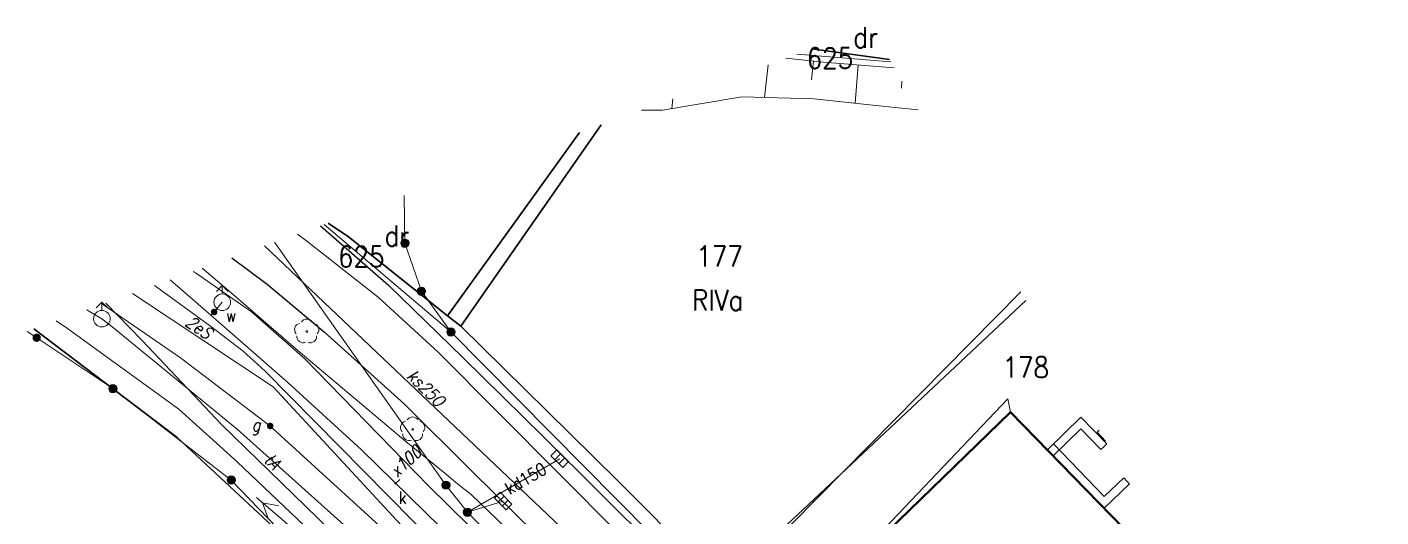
# Model space of a CAD drawing. Header units: metres. Extents: x 6548154 to 6548408, y 5572968 to 5573189.
# Drawn here: x 6548281.9 to 6548363.3, y 5573159.4 to 5573188.9 of the extents above; entities that cross this region are included whole.
import ezdxf
from ezdxf.enums import TextEntityAlignment as Align

# ---------------------------------------------------------------- set-up
doc = ezdxf.new("R2010")
doc.units = ezdxf.units.M
doc.header["$MEASUREMENT"] = 0
for name, color, linetype, lineweight in [('505-Opis i rzędna włazu kwadratowego-SK', 7, 'Continuous', 15), ('BUBZ - Skarpa nieumocniona', 7, 'Continuous', 15), ('BUBZ - Skarpa nieumocniona - wypełnienie', 7, 'Continuous', 15), ('EGBB01 - Budynek', 7, 'Continuous', 15), ('EGBD - Działka ewidencyjna', 7, 'Continuous', 15), ('EGBD_O - Działka ewidencyjna', 7, 'Continuous', 15), ('EGBP04 - Punkt graniczny niestabilizowany dokładny', 7, 'Continuous', 15), ('EGBP04 - Punkt graniczny stabilizowany trwale dokładny', 7, 'Continuous', 15), ('EGBS - Schody', 7, 'Continuous', 15), ('EGBT - Taras', 7, 'Continuous', 15), ('EGBU_O - Użytek gruntowy', 7, 'Continuous', 15), ('KTCR - Chodnik', 7, 'Continuous', 15), ('KTKR - Krawężnik', 7, 'Continuous', 15), ('KTOK - Ogrodzenie trwałe', 7, 'Continuous', 15), ('OBOP02 - Drzewo liściaste', 7, 'Continuous', 15), ('SUPE - Przewód elektroenergetyczny', 7, 'Continuous', 15), ('SUPE_O - Przewód elektroenergetyczny - opis', 7, 'Continuous', 15), ('SUPE_O - Przewód elektroenergetyczny niskiego napięcia', 7, 'Continuous', 15), ('SUPG - Przewód gazowy', 7, 'Continuous', 15), ('SUPK - Przewód kanalizacyjny', 7, 'Continuous', 15), ('SUPK_O - Przewód kanalizacyjny - opis', 7, 'Continuous', 15), ('SUPT - Przewód telekomunikacyjny', 7, 'Continuous', 15), ('SUPT_O - Przewód telekomunikacyjny - opis', 7, 'Continuous', 15), ('SUPW - Przewód wodociągowy', 7, 'Continuous', 15), ('SUPZ - Przewód niezidentyfikowany', 7, 'Continuous', 15), ('SUUS02 - Hydrant', 7, 'Continuous', 15), ('SUUS05 - Kratka ściekowa', 7, 'Continuous', 15), ('SUUS22_K - Właz - opis', 7, 'Continuous', 15), ('SUUS22_K - Właz okrągły', 7, 'Continuous', 15), ('SUUS25_G - Zasuwa lub zawór', 7, 'Continuous', 15), ('SUUS25_G - Zasuwa lub zawór - opis', 7, 'Continuous', 15), ('SUUS25_W - Zasuwa lub zawór', 7, 'Continuous', 15), ('SUUS25_W - Zasuwa lub zawór - opis', 7, 'Continuous', 15)]:
    doc.layers.add(name, color=color, linetype=linetype, lineweight=lineweight)
doc.styles.get("Standard").update_dxf_attribs({"font": 'txt.shx', "width": 0.75})

# ---------------------------------------------------------------- blocks, each defined once
blk = doc.blocks.new('EGBP04_03')
at = {"layer": 'EGBP04 - Punkt graniczny niestabilizowany dokładny', "linetype": 'Continuous', "lineweight": 15}
h = blk.add_hatch(color=7, dxfattribs=at)
edge = h.paths.add_edge_path()
edge.add_arc((0, 0), 0.5, 0, 360)
h = blk.add_hatch(color=96, dxfattribs=at)
edge = h.paths.add_edge_path()
edge.add_arc((0, 0), 0.09, 0, 360)
blk = doc.blocks.new('EGBP04_02')
at = {"layer": 'EGBP04 - Punkt graniczny stabilizowany trwale dokładny', "linetype": 'Continuous', "lineweight": 18}
h = blk.add_hatch(color=7, dxfattribs=at)
edge = h.paths.add_edge_path()
edge.add_arc((0, 0), 0.5, 0, 360)
at = {"layer": 'EGBP04 - Punkt graniczny stabilizowany trwale dokładny', "color": 96, "linetype": 'Continuous', "lineweight": 18}
blk.add_circle((0, 0), 0.5, dxfattribs=at)
blk = doc.blocks.new('OBOP02_01')
at = {"layer": 'OBOP02 - Drzewo liściaste', "color": 96, "linetype": 'Continuous', "lineweight": 18}
blk.add_circle((0, 0), 0.1, dxfattribs=at)
for centre, start, end in [((-0.713292, 0.231763), 102.14713, 221.85287), ((0, 0.75), 30.14713, 149.85287), ((0.713292, 0.231763), 318.14713, 77.85287), ((-0.440839, -0.606763), 174.14713, 293.85287), ((0.440839, -0.606763), 246.14713, 5.85287)]:
    blk.add_arc(centre, 0.75, start, end, dxfattribs=at)
blk = doc.blocks.new('SUUS05')
at = {"layer": 'SUUS05 - Kratka ściekowa', "color": 7, "linetype": 'Continuous', "lineweight": 18, "flags": 128}
blk.add_lwpolyline([(1, 0.5), (1, -0.5), (-1, -0.5), (-1, 0.5), (1, 0.5)], close=True, dxfattribs=at)
for points in [[(-0.35, 0.5), (-0.35, -0.5)], [(0.35, 0.5), (0.35, -0.5)]]:
    blk.add_lwpolyline(points, dxfattribs=at)
blk = doc.blocks.new('SUUS02')
at = {"layer": 'SUUS02 - Hydrant', "color": 7, "linetype": 'Continuous', "lineweight": 18}
for p in [(-0.707107, 1.292893), (0, 1), (0.707107, 1.292893)]:
    blk.add_line(p, (0, 2), dxfattribs=at)
blk.add_circle((0, 0), 1, dxfattribs=at)
blk = doc.blocks.new('SUPE04')
at = {"layer": 'SUPE_O - Przewód elektroenergetyczny niskiego napięcia', "color": 1, "linetype": 'Continuous', "lineweight": 18}
for p, q in [((0.5, 0), (10.5, 0)), ((9.532051, 0), (7.8, 1)), ((7.8, -1), (9.532051, 0))]:
    blk.add_line(p, q, dxfattribs=at)
blk = doc.blocks.new('SUUS22_01')
at = {"layer": 'SUUS22_K - Właz okrągły', "linetype": 'Continuous', "lineweight": 18}
h = blk.add_hatch(color=7, dxfattribs=at)
edge = h.paths.add_edge_path()
edge.add_arc((0, 0), 0.5, 0, 360)
at = {"layer": 'SUUS22_K - Właz okrągły', "color": 7, "linetype": 'Continuous', "lineweight": 18}
blk.add_circle((0, 0), 0.5, dxfattribs=at)
blk = doc.blocks.new('SUUS25')
at = {"layer": 'SUUS25_W - Zasuwa lub zawór', "linetype": 'Continuous', "lineweight": 15}
h = blk.add_hatch(color=7, dxfattribs=at)
edge = h.paths.add_edge_path()
edge.add_arc((0, 0), 0.4, 0, 360)
blk = doc.blocks.new('SUUS25_1')
at = {"layer": 'SUUS25_G - Zasuwa lub zawór', "linetype": 'Continuous', "lineweight": 15}
h = blk.add_hatch(color=7, dxfattribs=at)
edge = h.paths.add_edge_path()
edge.add_arc((0, 0), 0.4, 0, 360)

msp = doc.modelspace()

# ---------------------------------------------------------------- linework, layer by layer
at = {"layer": 'BUBZ - Skarpa nieumocniona', "color": 7, "linetype": 'Continuous', "lineweight": 18, "flags": 128}
for points in [[(6548327.482, 5573186.981), (6548329.72, 5573186.75), (6548334.002, 5573186.412)], [(6548318.794, 5573183.852), (6548320.07, 5573183.86), (6548324.84, 5573184.66), (6548329.18, 5573184.55), (6548333.28, 5573184.1), (6548335.437, 5573183.873)]]:
    msp.add_lwpolyline(points, dxfattribs=at)
at = {"layer": 'BUBZ - Skarpa nieumocniona - wypełnienie', "color": 7, "linetype": 'Continuous', "lineweight": 18, "flags": 128}
for points in [[(6548326.408, 5573186.594), (6548326.2, 5573184.63)], [(6548329.15, 5573186.81), (6548329.03, 5573185.69)], [(6548331.83, 5573186.58), (6548331.65, 5573184.28)], [(6548334.461, 5573185.601), (6548334.43, 5573185.19)], [(6548320.693, 5573184.536), (6548320.62, 5573183.95)]]:
    msp.add_lwpolyline(points, dxfattribs=at)
at = {"layer": 'EGBB01 - Budynek', "color": 7, "linetype": 'Continuous', "lineweight": 50, "flags": 128}
for points in [[(6548332.23, 5573157.18), (6548341, 5573165.69)], [(6548341, 5573165.69), (6548348.56, 5573157.9)]]:
    msp.add_lwpolyline(points, dxfattribs=at)
at = {"layer": 'EGBD - Działka ewidencyjna', "color": 96, "linetype": 'Continuous', "lineweight": 18, "flags": 128}
for points in [[(6548328.144, 5573187.22), (6548333.798, 5573186.775)], [(6548304.533, 5573178.716), (6548304.57, 5573175.85)], [(6548299.723, 5573176.983), (6548307.34, 5573170.51)], [(6548304.57, 5573175.85), (6548305.57, 5573172.96)], [(6548305.57, 5573172.96), (6548307.34, 5573170.51)], [(6548341.62, 5573172.93), (6548323.31, 5573154.37)], [(6548281.851, 5573170.546), (6548282.43, 5573170.16)], [(6548282.43, 5573170.16), (6548287.01, 5573167.1)], [(6548307.34, 5573170.51), (6548323.31, 5573154.37)], [(6548287.01, 5573167.1), (6548294.13, 5573161.6)], [(6548294.13, 5573161.6), (6548296.89, 5573158.73)]]:
    msp.add_lwpolyline(points, dxfattribs=at)
at = {"layer": 'EGBS - Schody', "color": 7, "linetype": 'Continuous', "lineweight": 18}
for p, q in [((6548346.2, 5573164.47), (6548346.33, 5573164.593)), ((6548346.698, 5573163.942), (6548346.2, 5573164.47))]:
    msp.add_line(p, q, dxfattribs=at)
at = {"layer": 'EGBT - Taras', "color": 0, "lineweight": 18}
for p, q in [((6548343.21, 5573163.42), (6548345.23, 5573165.38)), ((6548345.23, 5573165.38), (6548346.791, 5573163.778)), ((6548343.558, 5573163.061), (6548345.22, 5573164.674)), ((6548345.22, 5573164.674), (6548346.433, 5573163.429)), ((6548343.21, 5573163.42), (6548343.39, 5573163.594)), ((6548343.21, 5573163.42), (6548343.384, 5573163.241)), ((6548346.62, 5573159.9), (6548343.21, 5573163.42)), ((6548343.569, 5573163.768), (6548343.39, 5573163.594)), ((6548346.631, 5573160.607), (6548343.569, 5573163.768)), ((6548346.433, 5573163.429), (6548346.612, 5573163.604)), ((6548346.791, 5573163.778), (6548346.612, 5573163.604)), ((6548343.558, 5573163.061), (6548343.384, 5573163.241)), ((6548347.798, 5573161.739), (6548346.631, 5573160.607)), ((6548347.798, 5573161.739), (6548347.972, 5573161.559)), ((6548348.146, 5573161.38), (6548346.62, 5573159.9)), ((6548348.146, 5573161.38), (6548347.972, 5573161.559))]:
    msp.add_line(p, q, dxfattribs=at)
at = {"layer": 'KTCR - Chodnik', "color": 7, "linetype": 'Continuous', "lineweight": 18, "flags": 128}
for points in [[(6548291.863, 5573174.152), (6548292.04, 5573174.03), (6548295.34, 5573171.72), (6548298.56, 5573168.9), (6548305.98, 5573161.28), (6548313.51, 5573153.84), (6548327.28, 5573139.77)], [(6548325.81, 5573137.89), (6548313.93, 5573150.14), (6548296.17, 5573168.16), (6548294.85, 5573169.36), (6548292.89, 5573170.86), (6548289.521, 5573173.309)]]:
    msp.add_lwpolyline(points, dxfattribs=at)
at = {"layer": 'KTKR - Krawężnik', "color": 7, "linetype": 'Continuous', "lineweight": 25, "flags": 128}
for points in [[(6548299.504, 5573176.904), (6548303.59, 5573173.33), (6548308.05, 5573168.97), (6548312.88, 5573164.22), (6548323.09, 5573154.07)], [(6548294.163, 5573174.981), (6548296.28, 5573173.38), (6548299.74, 5573170.5), (6548304.55, 5573166.16), (6548308.61, 5573162.12), (6548312.42, 5573158.36), (6548320.08, 5573150.84), (6548325.32, 5573145.36), (6548327.93, 5573142.45), (6548327.98, 5573141.95), (6548327.94, 5573141.35), (6548327.81, 5573140.9), (6548326.66, 5573138.44)]]:
    msp.add_lwpolyline(points, dxfattribs=at)
at = {"layer": 'KTOK - Ogrodzenie trwałe', "color": 7, "linetype": 'Continuous', "lineweight": 35, "flags": 128}
for points in [[(6548333.721, 5573186.91), (6548329.036, 5573187.541)], [(6548307.93, 5573170.85), (6548316.372, 5573182.98)], [(6548307.93, 5573170.85), (6548307.13, 5573171.49), (6548315.074, 5573182.512)], [(6548299.952, 5573177.066), (6548301.18, 5573176.23), (6548307.13, 5573171.49)], [(6548323.64, 5573155.24), (6548341.913, 5573172.411)], [(6548282.253, 5573170.691), (6548290.87, 5573164.15)], [(6548307.93, 5573170.85), (6548313.11, 5573165.76), (6548317.35, 5573161.57), (6548318.43, 5573160.49), (6548323.71, 5573155.17), (6548334.31, 5573144.54)], [(6548299.2, 5573156.41), (6548290.87, 5573164.15)]]:
    msp.add_lwpolyline(points, dxfattribs=at)
at = {"layer": 'SUPE - Przewód elektroenergetyczny', "color": 1, "linetype": 'Continuous', "lineweight": 18, "flags": 128}
for points in [[(6548292.388, 5573174.341), (6548293.96, 5573173.01), (6548298.15, 5573169.38), (6548304.62, 5573163.91), (6548306.98, 5573162.02), (6548307.74, 5573161.38), (6548308.56, 5573160.73), (6548313.78, 5573155.69), (6548314.03, 5573155.44), (6548314.26, 5573155.18), (6548320.38, 5573148.27), (6548325.2, 5573143.1), (6548330.45, 5573137.73), (6548333.73, 5573134.28), (6548337.22, 5573132.05), (6548337.51, 5573131.85), (6548337.72, 5573131.58), (6548340.71, 5573127.51), (6548347.9, 5573119.87), (6548354.66, 5573113), (6548357.54, 5573111.42)], [(6548404.835, 5573061.045), (6548394.55, 5573072.1), (6548379.22, 5573085.94), (6548354.98, 5573109.4), (6548350.63, 5573109.21), (6548340.72, 5573119.4), (6548340.53, 5573121.82), (6548323.93, 5573140.5), (6548321.46, 5573140.37), (6548296.65, 5573167.2), (6548288.198, 5573172.832)]]:
    msp.add_lwpolyline(points, dxfattribs=at)
at = {"layer": 'SUPG - Przewód gazowy', "color": 52, "linetype": 'Continuous', "lineweight": 18, "flags": 128}
for points in [[(6548286.395, 5573172.183), (6548291.07, 5573168.95), (6548296.26, 5573165), (6548296.48, 5573164.85), (6548296.65, 5573164.68), (6548307.39, 5573154.87), (6548314.89, 5573147.99), (6548321.44, 5573142.17), (6548325.77, 5573138.17), (6548326.02, 5573137.95), (6548326.27, 5573137.68), (6548338.27, 5573124.46), (6548340.84, 5573121.78), (6548352.87, 5573109.03), (6548354.45, 5573107.28), (6548354.66, 5573107.05), (6548354.94, 5573106.78), (6548362.97, 5573098.7)], [(6548283.595, 5573171.174), (6548284.29, 5573170.72), (6548290.97, 5573165.87), (6548294.48, 5573162.7), (6548301.37, 5573156.15), (6548308.67, 5573148.74), (6548320.32, 5573136.91), (6548329.36, 5573127.79), (6548336.14, 5573121.06), (6548349.91, 5573107.28), (6548352.91, 5573104.27), (6548363.07, 5573098.49)]]:
    msp.add_lwpolyline(points, dxfattribs=at)
at = {"layer": 'SUPK - Przewód kanalizacyjny', "color": 36, "linetype": 'Continuous', "lineweight": 18, "flags": 128}
for points in [[(6548296.131, 5573175.689), (6548340.04, 5573133.96), (6548382.04, 5573091.39), (6548397.256, 5573074.46)], [(6548296.736, 5573175.907), (6548307.04, 5573161.29)], [(6548321.42, 5573146.07), (6548340.84, 5573166.49), (6548341, 5573165.69)], [(6548308.33, 5573159.66), (6548313.88, 5573162.88)], [(6548307.04, 5573161.29), (6548308.33, 5573159.66), (6548324.36, 5573143.02), (6548329.87, 5573137.63), (6548333.48, 5573134.07), (6548340.92, 5573126.9), (6548345.84, 5573121.78), (6548348.25, 5573119.25), (6548358.63, 5573108.31), (6548359.46, 5573107.44), (6548378.64, 5573088.68), (6548389.08, 5573078.48), (6548393.33, 5573074.09), (6548403.07, 5573064)], [(6548308.33, 5573159.66), (6548310.48, 5573160.33)]]:
    msp.add_lwpolyline(points, dxfattribs=at)
at = {"layer": 'SUPT - Przewód telekomunikacyjny', "color": 30, "linetype": 'Continuous', "lineweight": 18, "flags": 128}
msp.add_lwpolyline([(6548286.583, 5573172.251), (6548288.76, 5573170.01), (6548293.56, 5573164.92), (6548300.77, 5573157.9), (6548303.91, 5573155.04)], dxfattribs=at)
at = {"layer": 'SUPW - Przewód wodociągowy', "color": 5, "linetype": 'Continuous', "lineweight": 18, "flags": 128}
for points in [[(6548298.107, 5573176.401), (6548298.66, 5573175.99), (6548302.97, 5573172.61), (6548306.57, 5573169.29), (6548321.05, 5573154.74), (6548332.69, 5573143.18), (6548341.82, 5573134.21), (6548357.04, 5573119.12), (6548373.06, 5573103.12), (6548387.17, 5573088.89), (6548391.638, 5573084.403)], [(6548290.456, 5573173.645), (6548290.61, 5573173.51), (6548292.91, 5573171.53), (6548297.53, 5573167.47), (6548301.97, 5573163.42), (6548319.15, 5573146.59), (6548321.97, 5573143.7), (6548326.89, 5573148.19), (6548327.61, 5573147.43), (6548335.44, 5573139.55), (6548345.72, 5573129.8), (6548348.44, 5573127.04), (6548352.69, 5573122.81)], [(6548293.59, 5573172.3), (6548293.1, 5573171.71), (6548292.91, 5573171.53)], [(6548285.452, 5573171.843), (6548285.71, 5573171.69), (6548286.35, 5573171.31)], [(6548286.35, 5573171.31), (6548286.94, 5573170.83), (6548294.48, 5573164.66), (6548304.59, 5573155.6), (6548311.34, 5573149.43), (6548318.69, 5573141.73), (6548321.27, 5573139.23), (6548321.77, 5573138.74), (6548321.97, 5573138.55), (6548322.13, 5573138.39), (6548322.37, 5573138.14), (6548326.1, 5573134.31), (6548338.89, 5573121.64), (6548348.02, 5573112.62), (6548352.46, 5573108.22)]]:
    msp.add_lwpolyline(points, dxfattribs=at)
at = {"layer": 'SUPZ - Przewód niezidentyfikowany', "color": 7, "linetype": 'Continuous', "lineweight": 18, "flags": 128}
msp.add_lwpolyline([(6548303.97, 5573161.36), (6548304.26, 5573161.64)], dxfattribs=at)

# ---------------------------------------------------------------- block references
at = {"layer": 'EGBP04 - Punkt graniczny niestabilizowany dokładny', "color": 7, "linetype": 'Continuous', "lineweight": 15, "xscale": 0.5, "yscale": 0.5, "zscale": 0.5}
msp.add_blockref('EGBP04_03', (6548282.43, 5573170.16), dxfattribs=at)
at = {"layer": 'EGBP04 - Punkt graniczny stabilizowany trwale dokładny', "color": 96, "linetype": 'Continuous', "lineweight": 18, "xscale": 0.5, "yscale": 0.5, "zscale": 0.5}
for p in [(6548304.57, 5573175.85), (6548305.57, 5573172.96), (6548307.34, 5573170.51), (6548287.01, 5573167.1), (6548294.13, 5573161.6)]:
    msp.add_blockref('EGBP04_02', p, dxfattribs=at)
at = {"layer": 'OBOP02 - Drzewo liściaste', "color": 96, "linetype": 'Continuous', "lineweight": 18, "xscale": 0.5, "yscale": 0.5, "zscale": 0.5}
for p in [(6548298.67, 5573170.54), (6548305.04, 5573164.65)]:
    msp.add_blockref('OBOP02_01', p, dxfattribs=at)
at = {"layer": 'SUPE_O - Przewód elektroenergetyczny niskiego napięcia', "color": 1, "linetype": 'Continuous', "lineweight": 18, "xscale": 0.5, "yscale": 0.5, "zscale": 0.5, "rotation": 139.641}
msp.add_blockref('SUPE04', (6548299.64, 5573157.14), dxfattribs=at)
at = {"layer": 'SUUS02 - Hydrant', "color": 7, "linetype": 'Continuous', "lineweight": 18, "xscale": 0.5, "yscale": 0.5, "zscale": 0.5}
for p in [(6548293.59, 5573172.3), (6548286.35, 5573171.31)]:
    msp.add_blockref('SUUS02', p, dxfattribs=at)
at = {"layer": 'SUUS05 - Kratka ściekowa', "color": 7, "linetype": 'Continuous', "lineweight": 18, "xscale": 0.5, "yscale": 0.5, "zscale": 0.5}
for p, rotation in [((6548313.88, 5573162.88), 315.435), ((6548310.48, 5573160.33), 314.746)]:
    msp.add_blockref('SUUS05', p, dxfattribs=dict(at, rotation=rotation))
at = {"layer": 'SUUS22_K - Właz okrągły', "color": 7, "linetype": 'Continuous', "lineweight": 18, "xscale": 0.5, "yscale": 0.5, "zscale": 0.5}
for p in [(6548307.04, 5573161.29), (6548308.33, 5573159.66)]:
    msp.add_blockref('SUUS22_01', p, dxfattribs=at)
at = {"layer": 'SUUS25_G - Zasuwa lub zawór', "color": 7, "linetype": 'Continuous', "lineweight": 15, "xscale": 0.5, "yscale": 0.5, "zscale": 0.5, "rotation": 322.046}
msp.add_blockref('SUUS25_1', (6548296.47, 5573164.85), dxfattribs=at)
at = {"layer": 'SUUS25_W - Zasuwa lub zawór', "color": 7, "linetype": 'Continuous', "lineweight": 15, "xscale": 0.5, "yscale": 0.5, "zscale": 0.5, "rotation": 130.413}
msp.add_blockref('SUUS25', (6548293.1, 5573171.71), dxfattribs=at)

# ---------------------------------------------------------------- texts
at = {"layer": '505-Opis i rzędna włazu kwadratowego-SK', "color": 7, "linetype": 'Continuous', "lineweight": 18, "oblique": 15, "width": 0.87}
msp.add_text('x100', height=0.75, rotation=42.955, dxfattribs=at).set_placement((6548303.57, 5573162.26), align=Align.TOP_LEFT)
at = {"layer": 'EGBD_O - Działka ewidencyjna', "color": 96, "linetype": 'Continuous', "lineweight": 25, "width": 0.87}
for p in [(6548331.53, 5573187.61), (6548303.34, 5573175.67)]:
    msp.add_text('625', height=1.25, dxfattribs=at).set_placement(p, align=Align.TOP_RIGHT)
for s, p in [('177', (6548322.09, 5573174.45)), ('178', (6548340.51, 5573167.76))]:
    msp.add_text(s, height=1.25, dxfattribs=at).set_placement(p)
at = {"layer": 'EGBU_O - Użytek gruntowy', "color": 96, "linetype": 'Continuous', "lineweight": 18, "width": 0.87}
for s, p in [('dr', (6548331.53, 5573187.61)), ('dr', (6548303.34, 5573175.67)), ('RIVa', (6548321.84, 5573171.8))]:
    msp.add_text(s, height=1.25, dxfattribs=at).set_placement(p)
at = {"layer": 'SUPE_O - Przewód elektroenergetyczny - opis', "color": 1, "linetype": 'Continuous', "lineweight": 18, "oblique": 15, "width": 0.87}
msp.add_text('2eS', height=0.75, rotation=325.575, dxfattribs=at).set_placement((6548291.72, 5573171.56), align=Align.TOP_LEFT)
at = {"layer": 'SUPK_O - Przewód kanalizacyjny - opis', "color": 36, "linetype": 'Continuous', "lineweight": 18, "oblique": 15, "width": 0.87}
msp.add_text('ks250', height=0.75, rotation=315.716, dxfattribs=at).set_placement((6548305.15, 5573168.33), align=Align.TOP_LEFT)
at = {"layer": 'SUPK_O - Przewód kanalizacyjny - opis', "color": 36, "linetype": 'Continuous', "lineweight": 18, "width": 0.87}
msp.add_text('kd150', height=0.75, rotation=30.122, dxfattribs=at).set_placement((6548310.67, 5573161.02), align=Align.MIDDLE_LEFT)
at = {"layer": 'SUPT_O - Przewód telekomunikacyjny - opis', "color": 30, "linetype": 'Continuous', "lineweight": 18, "oblique": 15, "width": 0.87}
msp.add_text('tA', height=0.75, rotation=315.04, dxfattribs=at).set_placement((6548296.56, 5573163.29), align=Align.TOP_LEFT)
at = {"layer": 'SUUS22_K - Właz - opis', "color": 7, "linetype": 'Continuous', "lineweight": 18, "width": 0.87}
msp.add_text('k', height=0.75, dxfattribs=at).set_placement((6548304.19, 5573160.16))
at = {"layer": 'SUUS25_G - Zasuwa lub zawór - opis', "color": 7, "linetype": 'Continuous', "lineweight": 18, "oblique": 15, "width": 0.87}
msp.add_text('g', height=0.75, dxfattribs=at).set_placement((6548295.344, 5573165.3), align=Align.TOP_LEFT)
at = {"layer": 'SUUS25_W - Zasuwa lub zawór - opis', "color": 7, "linetype": 'Continuous', "lineweight": 18, "width": 0.87}
msp.add_text('w', height=0.75, dxfattribs=at).set_placement((6548293.81, 5573171.12))

doc.saveas('drawing.dxf')
